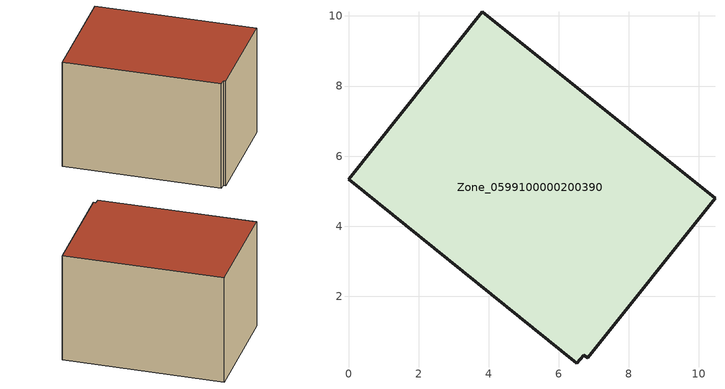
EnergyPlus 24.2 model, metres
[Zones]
Zone_0599100000200390
 floor ground (C_G): 6.82,0.24 6.71,0.32 6.52,0.09 0,5.34 3.82,10.12 10.46,4.8 z0.46
 wall outside (C_F): 10.46,4.8 3.82,10.12 0,5.34 6.52,0.09 6.71,0.32 6.82,0.24 10.46,4.8 z0.46:6.46
 roof outside (C_R): 6.71,0.32 6.82,0.24 10.46,4.8 3.82,10.12 0,5.34 6.52,0.09 z6.46
[BUILDING]
Pand.0599100000200390: North Axis=0; Terrain=City; Loads Convergence Tolerance Value=0.04; Temperature Convergence Tolerance Value=0.4; Solar Distribution=FullExterior; Maximum Number of Warmup Days=25; Minimum Number of Warmup Days=1
[Site:Location]
Rotterdam.The.Hague.AP_ZH_NLD Design_Conditions: Latitude=51.96; Longitude=4.45; Time Zone=1; Elevation=-4.5
[SITE:GROUNDTEMPERATURE:BUILDINGSURFACE]
18, 18, 18, 18, 18, 18, 18, 18, 18, 18, 18, 18
[MATERIAL] Thermal Absorptance=0.9; Solar Absorptance=0.7; Visible Absorptance=0.7
Name | Roughness | Thickness | Conductivity | Density | Specific Heat
G.TI.1946-1964 | MediumSmooth | 0.15 | 1 | 540 | 1210
F.TI.1946-1964 | Rough | 0.3 | 0.857143 | 1920 | 840
R.TI.1946-1964 | MediumRough | 0.2 | 0.277778 | 1500 | 1000
[CONSTRUCTION]
C_G: G.TI.1946-1964
C_F: F.TI.1946-1964
C_R: R.TI.1946-1964
[ZONE]
Zone_0599100000200390: Type=1; Multiplier=1; Ceiling Height=Autocalculate; Volume=Autocalculate; Floor Area=autocalculate; Part of Total Floor Area=Yes
[ZONEINFILTRATION:DESIGNFLOWRATE]
Infil_Zone_0599100000200390: Zone or ZoneList or Space or SpaceList=Zone_0599100000200390; Schedule=AlwaysOn; Design Flow Rate Calculation Method=Flow/Area; Flow Rate per Floor Area=0.003; Constant Term Coefficient=1; Temperature Term Coefficient=0; Velocity Term Coefficient=0; Velocity Squared Term Coefficient=0
[HVACTEMPLATE:ZONE:IDEALLOADSAIRSYSTEM]
Zone_0599100000200390: Maximum Heating Supply Air Temperature=50; Minimum Cooling Supply Air Temperature=13; Maximum Heating Supply Air Humidity Ratio=0.0156; Minimum Cooling Supply Air Humidity Ratio=0.0077; Heating Limit=NoLimit; Cooling Limit=NoLimit; Dehumidification Control Type=ConstantSensibleHeatRatio; Cooling Sensible Heat Ratio=0.7; Dehumidification Setpoint=60; Humidification Control Type=None; Humidification Setpoint=30; Outdoor Air Method=None; Outdoor Air Flow Rate per Person=0.00944; Outdoor Air Flow Rate per Zone Floor Area=0; Outdoor Air Flow Rate per Zone=0; Demand Controlled Ventilation Type=None; Outdoor Air Economizer Type=NoEconomizer; Heat Recovery Type=None; Sensible Heat Recovery Effectiveness=0.7; Latent Heat Recovery Effectiveness=0.65
[ZONECONTROL:THERMOSTAT]
ThermostatControl_Zone_0599100000200390: Zone or ZoneList=Zone_0599100000200390; Control Type Schedule=DualSetpointControlType; Control 1=Thermostat_Zone_0599100000200390; Temperature Difference Between Cutout And Setpoint=0
[THERMOSTATSETPOINT:DUALSETPOINT]
Thermostat_Zone_0599100000200390: Heating Setpoint Temperature Schedule=HeatingSetpoint_Zone_0599100000200390; Cooling Setpoint Temperature Schedule=CoolingSetpoint_Zone_0599100000200390
[SCHEDULE:COMPACT]
HeatingSetpoint_Zone_0599100000200390: Through: 12/31, For: AllDays, Until: 24:00, 21
CoolingSetpoint_Zone_0599100000200390: Through: 12/31, For: AllDays, Until: 24:00, 24
DualSetpointControlType: Through: 12/31, For: AllDays, Until: 24:00, 4
AlwaysOn: Through: 12/31, For: AllDays, Until: 24:00, 1
